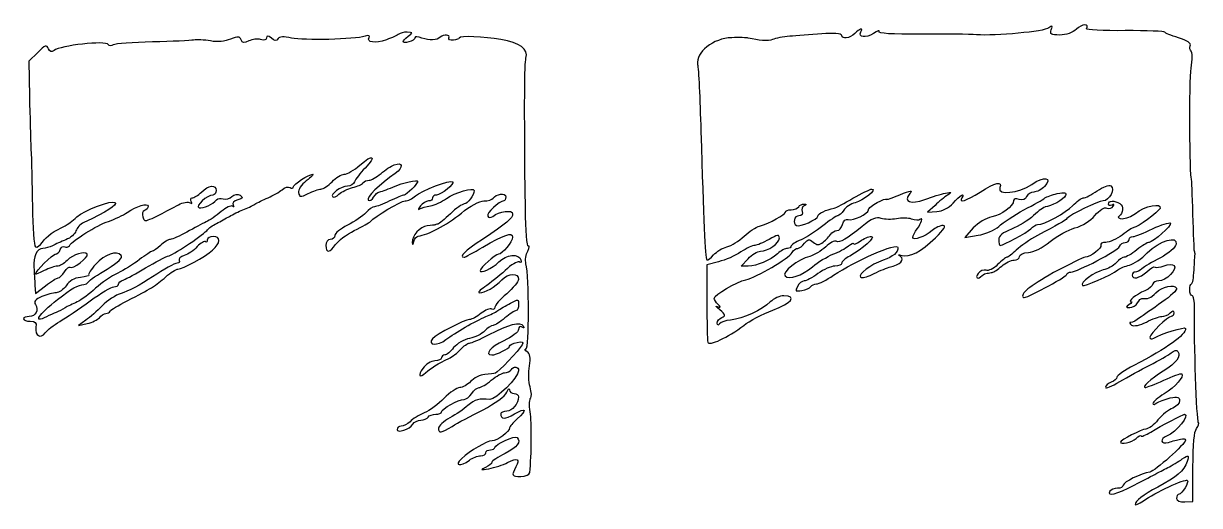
# Model space of a CAD drawing. Extents: x 0 to 69.4, y 0 to 30.3.
# Drawn here: x 48.3 to 55.19, y 25.3 to 28.12 of the extents above; entities that cross this region are included whole.
import ezdxf

# ---------------------------------------------------------------- set-up
doc = ezdxf.new("R2010")
doc.units = 0
doc.header["$MEASUREMENT"] = 0
doc.layers.get('0').update_dxf_attribs({"linetype": 'CONTINUOUS'})

msp = doc.modelspace()

# ---------------------------------------------------------------- linework, layer by layer
at = {"color": 0, "linetype": 'CONTINUOUS'}
for p, q in [((50.4982, 28.0575), (50.4982, 28.0575)), ((54.4665, 28.0871), (54.4665, 28.0871)), ((48.3839, 27.9499), (48.3318, 27.8996)), ((48.3318, 27.8996), (48.3353, 27.6929)), ((53.6385, 27.0542), (53.5933, 27.0143)), ((53.5933, 27.0143), (53.6489, 27.0178)), ((53.2114, 26.931), (53.2114, 26.931)), ((53.8624, 26.9222), (53.8121, 26.8667)), ((53.8121, 26.8667), (53.8901, 26.8789)), ((49.3768, 26.8511), (49.3768, 26.8511)), ((52.3713, 26.7244), (52.3018, 26.7053)), ((52.5032, 26.6983), (52.5431, 26.7418)), ((52.3018, 26.7053), (52.3018, 26.49)), ((52.5449, 26.6983), (52.5032, 26.6983)), ((48.3665, 26.5872), (48.37, 26.5386)), ((48.37, 26.5386), (48.429, 26.5838)), ((48.665, 26.3824), (48.6217, 26.3511)), ((48.6217, 26.3511), (48.6738, 26.3615)), ((55.1487, 25.3183), (55.1487, 25.5196)), ((55.1018, 25.3165), (55.1487, 25.3183))]:
    msp.add_line(p, q, dxfattribs=at)
for points in [[(54.3189, 28.0836), (54.3276, 28.1079), (54.3258, 28.1096), (54.305, 28.094)], [(54.5256, 28.0888), (54.5446, 28.12), (54.4994, 28.1183), (54.4665, 28.0871)], [(49.5122, 28.0281), (49.481, 28.0142), (49.4358, 28.0107), (49.3958, 28.0176)], [(49.5747, 28.0246), (49.566, 28.0454), (49.5574, 28.0454), (49.5122, 28.0281)], [(49.6893, 28.0263), (49.6719, 28.0315), (49.6407, 28.0281), (49.6199, 28.0176)], [(49.724, 28.0367), (49.724, 28.0228), (49.7101, 28.0193), (49.6893, 28.0263)], [(49.7518, 28.0332), (49.731, 28.0506), (49.724, 28.0506), (49.724, 28.0367)], [(49.7917, 28.0315), (49.7813, 28.0158), (49.7708, 28.0176), (49.7518, 28.0332)], [(49.8699, 28.035), (49.8247, 28.0454), (49.7986, 28.0436), (49.7917, 28.0315)], [(50.3003, 28.0454), (50.2396, 28.0263), (49.941, 28.0193), (49.8699, 28.035)], [(50.3246, 28.0385), (50.3315, 28.0489), (50.3229, 28.0524), (50.3003, 28.0454)], [(50.4253, 28.0246), (50.3593, 28.0019), (50.3072, 28.0089), (50.3246, 28.0385)], [(50.4982, 28.0575), (50.4931, 28.0506), (50.4583, 28.0367), (50.4253, 28.0246)], [(50.5468, 28.0697), (50.5278, 28.0697), (50.5051, 28.0644), (50.4982, 28.0575)], [(50.5572, 28.0124), (50.5139, 28.0019), (50.5121, 28.0142), (50.5538, 28.0454)], [(50.5538, 28.0454), (50.5815, 28.0663), (50.5815, 28.0679), (50.5468, 28.0697)], [(50.5919, 28.0367), (50.5919, 28.0281), (50.5763, 28.0176), (50.5572, 28.0124)], [(50.6336, 28.035), (50.611, 28.0436), (50.5919, 28.0454), (50.5919, 28.0367)], [(50.7413, 28.0401), (50.7221, 28.0211), (50.6769, 28.0193), (50.6336, 28.035)], [(50.7915, 28.0367), (50.8038, 28.054), (50.7603, 28.0593), (50.7413, 28.0401)], [(50.8176, 28.0228), (50.7985, 28.0211), (50.7864, 28.0263), (50.7915, 28.0367)], [(50.8524, 28.035), (50.8524, 28.0297), (50.8367, 28.0246), (50.8176, 28.0228)], [(51.0953, 28.0263), (50.9999, 28.0436), (50.8524, 28.0489), (50.8524, 28.035)], [(52.4476, 28.0367), (52.3418, 28.035), (52.2342, 27.9499), (52.2481, 27.8804)], [(52.5449, 28.035), (52.5361, 28.0367), (52.491, 28.0385), (52.4476, 28.0367)], [(52.6872, 28.0263), (52.6611, 28.0158), (52.6039, 28.0193), (52.5449, 28.035)], [(52.7879, 28.0454), (52.7497, 28.0419), (52.7046, 28.0332), (52.6872, 28.0263)], [(52.9753, 28.0593), (52.9093, 28.054), (52.8261, 28.0471), (52.7879, 28.0454)], [(53.0917, 28.0506), (53.0917, 28.061), (53.0412, 28.0644), (52.9753, 28.0593)], [(53.1681, 28.061), (53.1385, 28.0315), (53.0917, 28.0263), (53.0917, 28.0506)], [(53.2044, 28.0714), (53.2201, 28.0957), (53.1958, 28.0906), (53.1681, 28.061)], [(53.2774, 28.061), (53.2322, 28.0332), (53.1854, 28.0385), (53.2044, 28.0714)], [(53.3104, 28.0732), (53.3174, 28.0818), (53.3017, 28.0767), (53.2774, 28.061)], [(53.5551, 28.0575), (53.385, 28.0558), (53.3035, 28.061), (53.3104, 28.0732)], [(53.8814, 28.054), (53.8433, 28.0575), (53.6975, 28.0575), (53.5551, 28.0575)], [(54.305, 28.094), (54.279, 28.0732), (53.9925, 28.0454), (53.8814, 28.054)], [(54.3693, 28.0524), (54.3172, 28.0524), (54.3103, 28.0575), (54.3189, 28.0836)], [(54.4665, 28.0871), (54.4439, 28.0663), (54.4057, 28.0524), (54.3693, 28.0524)], [(54.7513, 28.0783), (54.6228, 28.0767), (54.5203, 28.0818), (54.5256, 28.0888)], [(54.9838, 28.0697), (54.9838, 28.0749), (54.8796, 28.0783), (54.7513, 28.0783)], [(55.0636, 28.0367), (55.0203, 28.0489), (54.9838, 28.0644), (54.9838, 28.0697)], [(55.1331, 27.9899), (55.1383, 28.0054), (55.1157, 28.0211), (55.0636, 28.0367)], [(48.4464, 27.9725), (48.4376, 27.9968), (48.4272, 27.9933), (48.3839, 27.9499)], [(48.4793, 27.9621), (48.4637, 27.9499), (48.4533, 27.9533), (48.4464, 27.9725)], [(48.7969, 27.9968), (48.7831, 28.0211), (48.5158, 27.9915), (48.4793, 27.9621)], [(48.8265, 27.995), (48.8161, 27.9881), (48.8022, 27.9881), (48.7969, 27.9968)], [(49.0557, 28.0124), (48.9411, 28.0089), (48.8386, 28.0019), (48.8265, 27.995)], [(49.2969, 28.0228), (49.2796, 28.0193), (49.1701, 28.0142), (49.0557, 28.0124)], [(49.3958, 28.0176), (49.3594, 28.0246), (49.316, 28.0263), (49.2969, 28.0228)], [(49.6199, 28.0176), (49.5921, 28.0038), (49.5817, 28.0038), (49.5747, 28.0246)], [(51.2429, 27.9169), (51.2568, 27.9707), (51.2064, 28.0072), (51.0953, 28.0263)], [(55.1383, 27.9586), (55.1314, 27.9621), (55.1279, 27.9776), (55.1331, 27.9899)], [(55.1383, 27.8579), (55.1453, 27.9082), (55.1453, 27.9533), (55.1383, 27.9586)], [(51.2394, 27.0333), (51.2325, 27.6826), (51.2342, 27.8788), (51.2429, 27.9169)], [(52.2481, 27.8804), (52.2532, 27.8561), (52.2619, 27.6792), (52.2671, 27.4882)], [(55.14, 27.2104), (55.1296, 27.2104), (55.1261, 27.7867), (55.1383, 27.8579)], [(48.3353, 27.6929), (48.3387, 27.5801), (48.3422, 27.4413), (48.3439, 27.384)], [(52.2671, 27.4882), (52.2828, 26.9674), (52.2932, 26.7453), (52.3018, 26.7349)], [(48.3439, 27.384), (48.3474, 27.3267), (48.3508, 27.1757), (48.3526, 27.049)], [(50.2708, 27.2903), (50.3472, 27.3579), (50.3715, 27.344), (50.3003, 27.2729)], [(50.1788, 27.2364), (50.1961, 27.2364), (50.2361, 27.2607), (50.2708, 27.2903)], [(50.3003, 27.2729), (50.2725, 27.2433), (50.2447, 27.2088), (50.2396, 27.1931)], [(50.394, 27.2417), (50.4183, 27.2625), (50.4531, 27.285), (50.4704, 27.2919)], [(50.4704, 27.2919), (50.5225, 27.3111), (50.5278, 27.2764), (50.4774, 27.2417)], [(49.8803, 27.1618), (49.8803, 27.1775), (49.9706, 27.2364), (49.9949, 27.2364)], [(49.9949, 27.2364), (50.0018, 27.2364), (49.9844, 27.219), (49.9567, 27.1983)], [(50.1076, 27.1931), (50.1301, 27.2157), (50.1632, 27.2364), (50.1788, 27.2364)], [(50.2882, 27.1861), (50.2951, 27.1949), (50.3107, 27.2018), (50.3246, 27.2018)], [(50.4774, 27.2417), (50.3854, 27.1775), (50.3056, 27.0993), (50.3194, 27.0854)], [(50.3246, 27.2018), (50.3368, 27.2018), (50.3681, 27.219), (50.394, 27.2417)], [(50.4635, 27.1618), (50.5243, 27.1879), (50.6093, 27.2069), (50.6093, 27.1949)], [(50.5954, 27.1097), (50.6301, 27.141), (50.8019, 27.2069), (50.8142, 27.1931)], [(54.2043, 27.1775), (54.2772, 27.2278), (54.3276, 27.219), (54.279, 27.1653)], [(55.1487, 27.0021), (55.1453, 27.1167), (55.1418, 27.2104), (55.14, 27.2104)], [(49.2882, 27.0976), (49.2986, 27.0976), (49.3229, 27.1132), (49.3421, 27.1324)], [(49.3421, 27.1324), (49.3837, 27.174), (49.4289, 27.1775), (49.4289, 27.141)], [(49.4289, 27.141), (49.4289, 27.1271), (49.4201, 27.115), (49.4097, 27.115)], [(49.7326, 27.0993), (49.7622, 27.1115), (49.7986, 27.1324), (49.8143, 27.1463)], [(49.8143, 27.1463), (49.8299, 27.1601), (49.8525, 27.1653), (49.8611, 27.1583)], [(49.8611, 27.1583), (49.8715, 27.1532), (49.8803, 27.1549), (49.8803, 27.1618)], [(49.9567, 27.1983), (49.9254, 27.174), (49.9081, 27.1463), (49.9115, 27.1289)], [(49.9671, 27.1236), (49.9949, 27.1375), (50.0296, 27.1497), (50.0417, 27.1497)], [(50.0417, 27.1497), (50.0556, 27.1497), (50.085, 27.1688), (50.1076, 27.1931)], [(50.1979, 27.1671), (50.1597, 27.1653), (50.0954, 27.1201), (50.1111, 27.1046)], [(50.1475, 27.1201), (50.1632, 27.134), (50.1979, 27.1514), (50.2274, 27.1583)], [(50.2396, 27.1931), (50.2326, 27.1792), (50.2153, 27.1671), (50.1979, 27.1671)], [(50.2274, 27.1583), (50.2551, 27.1653), (50.2829, 27.1775), (50.2882, 27.1861)], [(50.3507, 27.1028), (50.3611, 27.1185), (50.375, 27.1324), (50.3819, 27.1324)], [(50.3819, 27.1324), (50.3906, 27.1324), (50.4271, 27.1463), (50.4635, 27.1618)], [(50.6093, 27.1949), (50.6093, 27.181), (50.5433, 27.115), (50.5294, 27.115)], [(50.8142, 27.1931), (50.8263, 27.181), (50.7464, 27.115), (50.7186, 27.115)], [(50.7776, 27.0942), (50.8263, 27.1306), (50.9392, 27.1618), (50.9392, 27.141)], [(50.9392, 27.141), (50.9392, 27.115), (50.901, 27.0629), (50.8818, 27.0629)], [(53.1576, 27.0958), (53.2079, 27.1254), (53.2583, 27.1497), (53.2688, 27.1497)], [(53.2688, 27.1497), (53.3035, 27.1497), (53.2183, 27.0819), (53.1697, 27.0699)], [(53.4318, 27.1167), (53.4978, 27.1444), (53.5082, 27.1444), (53.4908, 27.1236)], [(53.6992, 27.1254), (53.7374, 27.134), (53.7392, 27.1324), (53.7114, 27.115)], [(53.7443, 27.0681), (53.7825, 27.1132), (53.8172, 27.1324), (53.7947, 27.0976)], [(53.7947, 27.0976), (53.7756, 27.0664), (53.819, 27.0803), (53.9022, 27.1324)], [(53.9022, 27.1324), (53.9925, 27.1896), (54.0342, 27.1983), (54.0186, 27.1583)], [(54.0186, 27.1583), (53.9994, 27.1115), (54.1297, 27.1254), (54.2043, 27.1775)], [(54.2165, 27.1324), (54.1992, 27.1324), (54.18, 27.1201), (54.1749, 27.1063)], [(54.279, 27.1653), (54.2633, 27.1479), (54.2339, 27.1324), (54.2165, 27.1324)], [(54.3536, 27.1236), (54.3971, 27.1324), (54.4092, 27.1289), (54.4022, 27.1115)], [(54.5064, 27.0976), (54.5186, 27.0976), (54.555, 27.1167), (54.5881, 27.1393)], [(54.5881, 27.1393), (54.6228, 27.1618), (54.6575, 27.1757), (54.6679, 27.1688)], [(54.6679, 27.1688), (54.6957, 27.1514), (54.6592, 27.0803), (54.6228, 27.0803)], [(48.6131, 26.9865), (48.6564, 27.0264), (48.8196, 27.0872), (48.8369, 27.0715)], [(48.8369, 27.0715), (48.8508, 27.056), (48.7883, 27.016), (48.6529, 26.9535)], [(48.9081, 27.0125), (48.9636, 27.0507), (49.0296, 27.0699), (49.0296, 27.049)], [(49.2083, 27.0576), (49.2344, 27.0715), (49.2639, 27.0768), (49.2761, 27.0699)], [(49.2831, 27.0768), (49.2761, 27.0889), (49.2796, 27.0976), (49.2882, 27.0976)], [(49.2761, 27.0699), (49.2882, 27.0629), (49.29, 27.0646), (49.2831, 27.0768)], [(49.4097, 27.115), (49.3768, 27.115), (49.3039, 27.049), (49.3282, 27.0403)], [(49.3282, 27.0403), (49.3525, 27.0333), (49.4115, 27.0611), (49.4306, 27.0872)], [(49.4306, 27.0872), (49.4375, 27.0958), (49.4549, 27.0976), (49.4706, 27.0924)], [(49.4706, 27.0924), (49.4844, 27.0872), (49.5087, 27.0924), (49.5208, 27.1063)], [(49.5208, 27.1063), (49.5365, 27.1201), (49.5539, 27.1236), (49.5694, 27.1132)], [(49.5556, 27.0872), (49.5331, 27.0803), (49.5208, 27.0681), (49.5278, 27.056)], [(49.5694, 27.1132), (49.5886, 27.1011), (49.5851, 27.0958), (49.5556, 27.0872)], [(49.6546, 27.0611), (49.6685, 27.0699), (49.7049, 27.0872), (49.7326, 27.0993)], [(49.9115, 27.1289), (49.9167, 27.1011), (49.9219, 27.1011), (49.9671, 27.1236)], [(50.1111, 27.1046), (50.1163, 27.0976), (50.1336, 27.1063), (50.1475, 27.1201)], [(50.3194, 27.0854), (50.3281, 27.0785), (50.3419, 27.0854), (50.3507, 27.1028)], [(50.3315, 26.9588), (50.3576, 26.99), (50.5104, 27.0803), (50.5347, 27.0803)], [(50.4444, 27.0803), (50.4063, 27.0611), (50.3663, 27.0472), (50.3558, 27.0456)], [(50.5294, 27.115), (50.5208, 27.1132), (50.4826, 27.0993), (50.4444, 27.0803)], [(50.5347, 27.0803), (50.5503, 27.0803), (50.5781, 27.0942), (50.5954, 27.1097)], [(50.6718, 27.0803), (50.6596, 27.0803), (50.6371, 27.0664), (50.6249, 27.0507)], [(50.6961, 27.0976), (50.6961, 27.0889), (50.6857, 27.0803), (50.6718, 27.0803)], [(50.6839, 27.0525), (50.7082, 27.056), (50.7499, 27.075), (50.7776, 27.0942)], [(50.7186, 27.115), (50.7065, 27.115), (50.6961, 27.1081), (50.6961, 27.0976)], [(50.8644, 27.009), (50.9149, 27.0507), (50.9721, 27.0803), (50.9964, 27.0803)], [(50.9964, 27.0803), (51.0207, 27.0803), (51.045, 27.0872), (51.0501, 27.0958)], [(51.1126, 27.0803), (51.0867, 27.0803), (51.0086, 27.0074), (51.0189, 26.9917)], [(51.0501, 27.0958), (51.0675, 27.1219), (51.1249, 27.1289), (51.1249, 27.1046)], [(51.1249, 27.1046), (51.1249, 27.0907), (51.1196, 27.0803), (51.1126, 27.0803)], [(53.0482, 27.0386), (53.0586, 27.0403), (53.1072, 27.0664), (53.1576, 27.0958)], [(53.1697, 27.0699), (53.1454, 27.0629), (53.1142, 27.0438), (53.1037, 27.0264)], [(53.2479, 27.0282), (53.2479, 27.0368), (53.2722, 27.056), (53.3, 27.0715)], [(53.3, 27.0715), (53.3294, 27.0872), (53.3521, 27.0942), (53.3521, 27.0907)], [(53.3521, 27.0907), (53.3521, 27.0854), (53.3885, 27.0976), (53.4318, 27.1167)], [(53.4908, 27.1236), (53.451, 27.075), (53.4943, 27.0576), (53.5794, 27.0889)], [(53.5794, 27.0889), (53.6211, 27.1046), (53.6749, 27.1219), (53.6992, 27.1254)], [(53.7114, 27.115), (53.6957, 27.1046), (53.661, 27.0768), (53.6385, 27.0542)], [(53.6489, 27.0178), (53.6836, 27.0213), (53.7183, 27.0386), (53.7443, 27.0681)], [(54.0985, 27.0819), (54.0985, 27.0507), (54.0272, 26.9969), (53.97, 26.9865)], [(54.1314, 27.0889), (54.1124, 27.0958), (54.0985, 27.0924), (54.0985, 27.0819)], [(54.1749, 27.1063), (54.1679, 27.0889), (54.1522, 27.0838), (54.1314, 27.0889)], [(54.1592, 27.0282), (54.2165, 27.0576), (54.2721, 27.0889), (54.2807, 27.0976)], [(54.2807, 27.0976), (54.2911, 27.1046), (54.3242, 27.1167), (54.3536, 27.1236)], [(54.4022, 27.1115), (54.3936, 27.0889), (54.3154, 27.0456), (54.2842, 27.0456)], [(54.6228, 27.0803), (54.5932, 27.0803), (54.4335, 27.0021), (54.411, 26.9778)], [(54.4439, 27.0525), (54.4682, 27.0768), (54.496, 27.0976), (54.5064, 27.0976)], [(54.654, 27.0611), (54.654, 27.0838), (54.6888, 27.0854), (54.72, 27.0646)], [(54.72, 27.0646), (54.7443, 27.049), (54.7425, 27.009), (54.7147, 26.99)], [(54.8119, 27.0074), (54.8675, 27.0507), (54.9682, 27.0715), (54.956, 27.0368)], [(48.3526, 27.049), (48.3543, 26.924), (48.3631, 26.8164), (48.37, 26.8111)], [(48.7988, 26.9604), (48.8351, 26.9743), (48.8837, 26.9969), (48.9081, 27.0125)], [(49.0087, 27.0247), (48.9967, 27.0194), (48.9932, 27.0039), (49.0001, 26.9865)], [(49.0001, 26.9865), (49.0122, 26.9535), (48.9983, 26.9483), (49.2083, 27.0576)], [(49.0296, 27.049), (49.0296, 27.0386), (49.021, 27.0282), (49.0087, 27.0247)], [(49.4583, 27.0178), (49.4289, 26.9935), (49.3889, 26.9657), (49.3699, 26.9569)], [(49.5243, 27.049), (49.5174, 27.056), (49.4861, 27.0421), (49.4583, 27.0178)], [(49.5069, 26.99), (49.5261, 27.0021), (49.5608, 27.0178), (49.5851, 27.0282)], [(49.5278, 27.056), (49.5331, 27.0456), (49.5331, 27.0421), (49.5243, 27.049)], [(49.5851, 27.0282), (49.6094, 27.0368), (49.6407, 27.0525), (49.6546, 27.0611)], [(50.3056, 27.0108), (50.2882, 26.9917), (50.2396, 26.9588), (50.1979, 26.9379)], [(50.3558, 27.0456), (50.3454, 27.0456), (50.3229, 27.0299), (50.3056, 27.0108)], [(50.6249, 27.0507), (50.611, 27.0351), (50.6093, 27.0264), (50.6197, 27.0333)], [(50.611, 26.8736), (50.67, 26.8824), (50.7725, 26.9361), (50.8644, 27.009)], [(50.6197, 27.0333), (50.6301, 27.0386), (50.6579, 27.0472), (50.6839, 27.0525)], [(50.8003, 27.0056), (50.7672, 26.9726), (50.7343, 26.9465), (50.7274, 26.9449)], [(50.8818, 27.0629), (50.8697, 27.0629), (50.8332, 27.0368), (50.8003, 27.0056)], [(51.1647, 27.0056), (51.1647, 26.9778), (51.1335, 26.9518), (50.9878, 26.8546)], [(51.0485, 26.99), (51.0867, 27.0194), (51.1647, 27.0299), (51.1647, 27.0056)], [(51.2568, 26.8146), (51.2499, 26.8094), (51.2411, 26.9083), (51.2394, 27.0333)], [(52.6108, 26.9326), (52.6699, 26.95), (52.7618, 27.0004), (52.7618, 27.0143)], [(52.7618, 27.0143), (52.7618, 27.0229), (52.7775, 27.0282), (52.7949, 27.0282)], [(52.7949, 27.0282), (52.8139, 27.0282), (52.8347, 27.0368), (52.84, 27.0456)], [(52.84, 27.0456), (52.8451, 27.056), (52.8608, 27.0629), (52.8713, 27.0611)], [(52.8608, 27.0178), (52.866, 27.0039), (52.859, 26.9935), (52.8417, 26.9935)], [(52.8713, 27.0525), (52.859, 27.0472), (52.8556, 27.0317), (52.8608, 27.0178)], [(52.8713, 27.0611), (52.8868, 27.0611), (52.8868, 27.0576), (52.8713, 27.0525)], [(52.9528, 26.9917), (52.9528, 27.0074), (52.9996, 27.0282), (53.0482, 27.0386)], [(53.1037, 27.0264), (53.0917, 27.0074), (53.076, 26.9935), (53.069, 26.9935)], [(53.1299, 26.9708), (53.1576, 26.9622), (53.2479, 27.0056), (53.2479, 27.0282)], [(54.0117, 26.931), (54.036, 26.9535), (54.1019, 26.9969), (54.1592, 27.0282)], [(54.2147, 26.9951), (54.1853, 26.9657), (54.1279, 26.931), (54.0862, 26.9153)], [(54.2842, 27.0456), (54.2772, 27.0456), (54.246, 27.0229), (54.2147, 26.9951)], [(54.239, 26.9414), (54.2772, 26.9414), (54.4057, 27.0108), (54.4439, 27.0525)], [(54.4578, 26.9222), (54.5013, 26.9344), (54.5481, 26.9639), (54.5742, 26.9951)], [(54.5742, 26.9951), (54.6019, 27.0264), (54.6297, 27.0456), (54.6453, 27.0386)], [(54.6453, 27.0386), (54.6592, 27.0333), (54.6749, 27.0386), (54.6818, 27.049)], [(54.6749, 27.056), (54.6626, 27.049), (54.654, 27.0525), (54.654, 27.0611)], [(54.6818, 27.049), (54.6888, 27.0611), (54.6869, 27.0629), (54.6749, 27.056)], [(54.7339, 26.9761), (54.7547, 26.9761), (54.7894, 26.99), (54.8119, 27.0074)], [(54.956, 27.0368), (54.9474, 27.0143), (54.8224, 26.924), (54.8015, 26.924)], [(55.1574, 26.7851), (55.1557, 26.7903), (55.1522, 26.8875), (55.1487, 27.0021)], [(48.4117, 26.8389), (48.4342, 26.8736), (48.4793, 26.9049), (48.5436, 26.9344)], [(48.5436, 26.9344), (48.5575, 26.9414), (48.5887, 26.9639), (48.6131, 26.9865)], [(48.5696, 26.8181), (48.5869, 26.8493), (48.7293, 26.9379), (48.7988, 26.9604)], [(48.6529, 26.9535), (48.6321, 26.9449), (48.6131, 26.9222), (48.6078, 26.9049)], [(49.3699, 26.9569), (49.349, 26.9483), (49.2986, 26.9206), (49.2569, 26.8979)], [(49.3785, 26.9118), (49.3837, 26.9206), (49.4081, 26.9361), (49.4306, 26.9483)], [(49.4306, 26.9483), (49.4532, 26.9604), (49.4879, 26.9796), (49.5069, 26.99)], [(50.1979, 26.9379), (50.1563, 26.9171), (50.1232, 26.891), (50.1232, 26.8771)], [(50.2378, 26.9067), (50.2847, 26.931), (50.3264, 26.9535), (50.3315, 26.9588)], [(50.6649, 26.9344), (50.6214, 26.9292), (50.5746, 26.8771), (50.5763, 26.8372)], [(50.71, 26.9396), (50.7065, 26.9396), (50.6874, 26.9361), (50.6649, 26.9344)], [(50.7274, 26.9449), (50.7186, 26.9431), (50.7117, 26.9414), (50.71, 26.9396)], [(51.0189, 26.9917), (51.0242, 26.9813), (51.0363, 26.9813), (51.0485, 26.99)], [(52.5206, 26.8736), (52.5483, 26.8997), (52.59, 26.9275), (52.6108, 26.9326)], [(52.8417, 26.9935), (52.8139, 26.9935), (52.8018, 26.95), (52.8278, 26.9361)], [(52.8278, 26.9361), (52.8451, 26.9257), (52.9528, 26.9726), (52.9528, 26.9917)], [(52.9822, 26.9344), (52.9424, 26.9032), (52.8833, 26.8667), (52.8539, 26.8528)], [(53.069, 26.9935), (53.0604, 26.9935), (53.0222, 26.9674), (52.9822, 26.9344)], [(53.2114, 26.931), (53.1246, 26.8581), (53.0794, 26.8319), (53.0586, 26.8442)], [(53.0639, 26.9067), (53.0778, 26.9067), (53.0917, 26.9222), (53.0968, 26.9431)], [(53.0968, 26.9431), (53.1021, 26.9639), (53.116, 26.9761), (53.1299, 26.9708)], [(53.3225, 26.9778), (53.2931, 26.9882), (53.2688, 26.9778), (53.2114, 26.931)], [(53.4128, 26.9761), (53.385, 26.9708), (53.3433, 26.9708), (53.3225, 26.9778)], [(53.5013, 26.9743), (53.4822, 26.9813), (53.4422, 26.9813), (53.4128, 26.9761)], [(53.5499, 26.9708), (53.5447, 26.9657), (53.5221, 26.9674), (53.5013, 26.9743)], [(53.5343, 26.9171), (53.5586, 26.9483), (53.5707, 26.9935), (53.5499, 26.9708)], [(53.6853, 26.9361), (53.6697, 26.9361), (53.6401, 26.924), (53.6211, 26.9067)], [(53.6401, 26.865), (53.6922, 26.9136), (53.7044, 26.9361), (53.6853, 26.9361)], [(53.97, 26.9865), (53.9388, 26.9796), (53.8901, 26.9518), (53.8624, 26.9222)], [(53.8901, 26.8789), (53.9335, 26.8858), (53.9874, 26.9083), (54.0117, 26.931)], [(54.1992, 26.9171), (54.2112, 26.931), (54.2304, 26.9414), (54.239, 26.9414)], [(54.411, 26.9778), (54.4006, 26.9657), (54.3536, 26.9379), (54.2374, 26.8771)], [(54.7147, 26.99), (54.7061, 26.9831), (54.7147, 26.9761), (54.7339, 26.9761)], [(55.0168, 26.95), (55.0272, 26.9379), (54.9161, 26.8389), (54.8918, 26.8372)], [(54.9126, 26.9171), (54.9629, 26.9414), (55.0099, 26.9553), (55.0168, 26.95)], [(48.6078, 26.9049), (48.6026, 26.8875), (48.5765, 26.8632), (48.5488, 26.8528)], [(49.1528, 26.759), (49.1928, 26.7729), (49.3594, 26.8858), (49.3785, 26.9118)], [(49.2569, 26.8979), (49.2153, 26.8736), (49.1719, 26.8546), (49.1597, 26.8546)], [(49.4115, 26.8719), (49.3924, 26.8719), (49.3768, 26.8632), (49.3768, 26.8511)], [(49.4081, 26.7921), (49.4549, 26.8338), (49.4583, 26.8719), (49.4115, 26.8719)], [(50.1232, 26.8771), (50.1232, 26.865), (50.1111, 26.8546), (50.0972, 26.8546)], [(50.1285, 26.825), (50.1424, 26.8458), (50.1926, 26.884), (50.2378, 26.9067)], [(50.5867, 26.8424), (50.5901, 26.8581), (50.6024, 26.8736), (50.611, 26.8736)], [(50.9894, 26.8094), (51.1161, 26.8824), (51.1647, 26.8997), (51.1647, 26.8685)], [(51.1647, 26.8685), (51.1631, 26.8407), (51.104, 26.7678), (51.0814, 26.7678)], [(52.4199, 26.8111), (52.4458, 26.8181), (52.491, 26.8458), (52.5206, 26.8736)], [(52.616, 26.7851), (52.6611, 26.7851), (52.7271, 26.8319), (52.7271, 26.8632)], [(52.7271, 26.8632), (52.7271, 26.884), (52.715, 26.8824), (52.6664, 26.8546)], [(52.8747, 26.8319), (52.8938, 26.8581), (52.9007, 26.8581), (52.925, 26.8389)], [(52.984, 26.8389), (52.9996, 26.8528), (53.0204, 26.8736), (53.0274, 26.8858)], [(53.0274, 26.8858), (53.0343, 26.8963), (53.0517, 26.9067), (53.0639, 26.9067)], [(53.2653, 26.8719), (53.2965, 26.8719), (53.2114, 26.7956), (53.1403, 26.7574)], [(53.1993, 26.8442), (53.2201, 26.8597), (53.2496, 26.8719), (53.2653, 26.8719)], [(53.444, 26.7608), (53.4874, 26.7469), (53.5568, 26.7833), (53.6401, 26.865)], [(53.5082, 26.8667), (53.5082, 26.8754), (53.5204, 26.8979), (53.5343, 26.9171)], [(53.6211, 26.9067), (53.5794, 26.8701), (53.5082, 26.8458), (53.5082, 26.8667)], [(54.0862, 26.9153), (54.0342, 26.8944), (54.0117, 26.8771), (54.0117, 26.8528)], [(54.0203, 26.8199), (54.0394, 26.8199), (54.1749, 26.8944), (54.1992, 26.9171)], [(54.2374, 26.8771), (54.1939, 26.8546), (54.1401, 26.8164), (54.114, 26.7921)], [(54.3119, 26.8424), (54.3536, 26.8754), (54.4196, 26.9118), (54.4578, 26.9222)], [(54.7339, 26.8806), (54.7026, 26.8563), (54.6592, 26.8372), (54.6383, 26.8372)], [(54.8015, 26.924), (54.7946, 26.924), (54.7651, 26.9049), (54.7339, 26.8806)], [(54.7756, 26.8546), (54.7756, 26.865), (54.786, 26.8719), (54.7981, 26.8719)], [(54.7981, 26.8719), (54.8101, 26.8719), (54.8622, 26.8928), (54.9126, 26.9171)], [(54.8814, 26.7764), (54.9543, 26.8476), (55.0601, 26.8806), (55.0497, 26.8268)], [(48.4133, 26.8025), (48.3804, 26.8025), (48.3578, 26.7539), (48.3613, 26.6897)], [(48.37, 26.8111), (48.3786, 26.806), (48.396, 26.8181), (48.4117, 26.8389)], [(48.4707, 26.8181), (48.4533, 26.8094), (48.429, 26.8025), (48.4133, 26.8025)], [(48.5488, 26.8528), (48.5228, 26.8424), (48.4863, 26.8268), (48.4707, 26.8181)], [(48.4863, 26.7678), (48.4967, 26.7678), (48.5106, 26.7799), (48.5158, 26.7956)], [(48.5158, 26.7956), (48.521, 26.8094), (48.5332, 26.8181), (48.5418, 26.8111)], [(48.5418, 26.8111), (48.5506, 26.806), (48.5626, 26.8094), (48.5696, 26.8181)], [(48.6738, 26.7678), (48.6599, 26.7886), (48.5922, 26.7678), (48.5557, 26.7314)], [(48.8717, 26.7608), (48.8456, 26.7921), (48.7761, 26.7678), (48.7224, 26.7088)], [(49.1025, 26.8199), (49.0817, 26.8007), (49.0608, 26.7851), (49.0539, 26.7851)], [(49.1597, 26.8546), (49.1493, 26.8546), (49.1233, 26.8389), (49.1025, 26.8199)], [(49.2049, 26.681), (49.2326, 26.681), (49.3611, 26.7504), (49.4081, 26.7921)], [(49.3178, 26.8129), (49.2986, 26.7903), (49.2639, 26.7678), (49.2414, 26.7608)], [(49.3664, 26.8424), (49.3611, 26.8476), (49.3386, 26.8338), (49.3178, 26.8129)], [(49.3768, 26.8511), (49.3768, 26.8407), (49.3715, 26.8354), (49.3664, 26.8424)], [(50.0972, 26.8546), (50.0833, 26.8546), (50.0711, 26.8389), (50.0711, 26.8199)], [(50.0711, 26.8199), (50.0711, 26.7729), (50.0954, 26.7764), (50.1285, 26.825)], [(50.5763, 26.8372), (50.5781, 26.8181), (50.5815, 26.8199), (50.5867, 26.8424)], [(50.9878, 26.8546), (50.8836, 26.7868), (50.8471, 26.7504), (50.8801, 26.7504)], [(50.8801, 26.7504), (50.8853, 26.7504), (50.9357, 26.7764), (50.9894, 26.8094)], [(51.2533, 26.7868), (51.2638, 26.8076), (51.2654, 26.8199), (51.2568, 26.8146)], [(52.3418, 26.7643), (52.3592, 26.7833), (52.3939, 26.806), (52.4199, 26.8111)], [(52.5831, 26.8199), (52.5708, 26.8199), (52.5344, 26.8025), (52.5014, 26.7817)], [(52.6664, 26.8546), (52.6317, 26.8354), (52.5951, 26.8199), (52.5831, 26.8199)], [(52.774, 26.8025), (52.7618, 26.8025), (52.7358, 26.7886), (52.7167, 26.7713)], [(52.7965, 26.8164), (52.7965, 26.8076), (52.7861, 26.8025), (52.774, 26.8025)], [(52.8539, 26.8528), (52.8226, 26.8389), (52.7965, 26.8233), (52.7965, 26.8164)], [(52.8018, 26.7782), (52.8088, 26.7921), (52.8243, 26.8025), (52.8347, 26.8025)], [(52.8347, 26.8025), (52.8451, 26.8025), (52.8625, 26.8164), (52.8747, 26.8319)], [(52.9979, 26.8111), (52.9718, 26.7868), (52.9301, 26.7625), (52.9042, 26.7556)], [(52.925, 26.8389), (52.9475, 26.8199), (52.9579, 26.8199), (52.984, 26.8389)], [(53.0586, 26.8442), (53.05, 26.8493), (53.0239, 26.8338), (52.9979, 26.8111)], [(53.0396, 26.7678), (53.0725, 26.7799), (53.1142, 26.8025), (53.1315, 26.8164)], [(53.0447, 26.6446), (53.1681, 26.7296), (53.4214, 26.8389), (53.4214, 26.8076)], [(53.1315, 26.8164), (53.1472, 26.8303), (53.1611, 26.8372), (53.1611, 26.8303)], [(53.1611, 26.8303), (53.1611, 26.8233), (53.1785, 26.8303), (53.1993, 26.8442)], [(53.4214, 26.8076), (53.4214, 26.7782), (53.3936, 26.7539), (53.3347, 26.7331)], [(54.0117, 26.8528), (54.0117, 26.8354), (54.0151, 26.8199), (54.0203, 26.8199)], [(54.114, 26.7921), (54.0897, 26.7694), (54.0654, 26.7504), (54.0585, 26.7504)], [(54.1853, 26.7782), (54.2165, 26.7799), (54.2651, 26.8042), (54.3119, 26.8424)], [(54.4335, 26.6636), (54.47, 26.6636), (54.7096, 26.7886), (54.7182, 26.8129)], [(54.6089, 26.8215), (54.6193, 26.806), (54.5464, 26.7504), (54.5168, 26.7504)], [(54.6383, 26.8372), (54.6175, 26.8372), (54.6036, 26.8303), (54.6089, 26.8215)], [(54.7182, 26.8129), (54.7235, 26.8268), (54.7374, 26.8372), (54.7513, 26.8372)], [(54.8206, 26.7938), (54.7894, 26.7694), (54.7564, 26.7504), (54.746, 26.7504)], [(54.7513, 26.8372), (54.7651, 26.8372), (54.7756, 26.8458), (54.7756, 26.8546)], [(54.8918, 26.8372), (54.8831, 26.8372), (54.8518, 26.8181), (54.8206, 26.7938)], [(55.0497, 26.8268), (55.0463, 26.8076), (55.0064, 26.7729), (54.9578, 26.7469)], [(48.37, 26.6515), (48.37, 26.6671), (48.4707, 26.7678), (48.4863, 26.7678)], [(48.5557, 26.7314), (48.5383, 26.7122), (48.5124, 26.6983), (48.4985, 26.6983)], [(48.5731, 26.6914), (48.5869, 26.6775), (48.6842, 26.7504), (48.6738, 26.7678)], [(48.79, 26.681), (48.8594, 26.7226), (48.8837, 26.7469), (48.8717, 26.7608)], [(48.9793, 26.7365), (48.9446, 26.7088), (48.8872, 26.674), (48.8525, 26.6567)], [(49.0539, 26.7851), (49.0488, 26.7851), (49.014, 26.7625), (48.9793, 26.7365)], [(49.0157, 26.6879), (49.0712, 26.721), (49.1319, 26.7539), (49.1528, 26.759)], [(49.2118, 26.7314), (49.2188, 26.7226), (49.2118, 26.7157), (49.1997, 26.7157)], [(49.2414, 26.7608), (49.2206, 26.7539), (49.2067, 26.74), (49.2118, 26.7314)], [(51.0814, 26.7678), (51.064, 26.7678), (50.9739, 26.6879), (50.9739, 26.6724)], [(50.9739, 26.6724), (50.9739, 26.6515), (51.045, 26.6844), (51.0849, 26.7226)], [(51.0849, 26.7226), (51.1283, 26.7678), (51.2013, 26.7729), (51.2133, 26.7349)], [(51.2029, 26.7226), (51.1925, 26.7279), (51.1561, 26.7071), (51.1214, 26.6724)], [(51.2133, 26.7349), (51.2186, 26.721), (51.2133, 26.7157), (51.2029, 26.7226)], [(51.2429, 26.7122), (51.2376, 26.7331), (51.2429, 26.7678), (51.2533, 26.7868)], [(52.3018, 26.7349), (52.3071, 26.7314), (52.3244, 26.7435), (52.3418, 26.7643)], [(52.5014, 26.7817), (52.4685, 26.759), (52.4094, 26.7331), (52.3713, 26.7244)], [(52.531, 26.6185), (52.5951, 26.6324), (52.7826, 26.7435), (52.8018, 26.7782)], [(52.5431, 26.7418), (52.5657, 26.766), (52.5986, 26.7851), (52.616, 26.7851)], [(52.7167, 26.7713), (52.6715, 26.7314), (52.5951, 26.6983), (52.5449, 26.6983)], [(52.9042, 26.7556), (52.8365, 26.74), (52.7393, 26.6619), (52.7601, 26.6411)], [(52.9215, 26.6949), (52.9528, 26.7226), (53.0065, 26.7539), (53.0396, 26.7678)], [(53.1403, 26.7574), (53.1125, 26.7435), (53.0917, 26.7244), (53.0917, 26.7157)], [(53.3347, 26.7331), (53.26, 26.7071), (53.1854, 26.6497), (53.2028, 26.6342)], [(53.3694, 26.6914), (53.4371, 26.7088), (53.4631, 26.7349), (53.4353, 26.7556)], [(53.4353, 26.7556), (53.4197, 26.766), (53.4214, 26.7678), (53.444, 26.7608)], [(54.0585, 26.7504), (54.0533, 26.7504), (54.029, 26.7314), (54.0047, 26.7071)], [(54.029, 26.6983), (54.0515, 26.7175), (54.0828, 26.7331), (54.1019, 26.7331)], [(54.1019, 26.7331), (54.1193, 26.7331), (54.1332, 26.7435), (54.1332, 26.7556)], [(54.1332, 26.7556), (54.1332, 26.766), (54.1557, 26.7764), (54.1853, 26.7782)], [(54.5168, 26.7504), (54.5064, 26.7504), (54.4249, 26.7088), (54.3328, 26.6601)], [(54.746, 26.7504), (54.7374, 26.7504), (54.7147, 26.7365), (54.6992, 26.7175)], [(54.7772, 26.7036), (54.8015, 26.7106), (54.8483, 26.7418), (54.8814, 26.7764)], [(54.9578, 26.7469), (54.9092, 26.7226), (54.8622, 26.6932), (54.8501, 26.6828)], [(55.1557, 26.6758), (55.1574, 26.7192), (55.1592, 26.7608), (55.1608, 26.766)], [(55.1608, 26.766), (55.1608, 26.7713), (55.1608, 26.7799), (55.1574, 26.7851)], [(48.3613, 26.6897), (48.3631, 26.6619), (48.3665, 26.615), (48.3665, 26.5872)], [(48.4221, 26.6724), (48.3925, 26.6567), (48.37, 26.6481), (48.37, 26.6515)], [(48.4985, 26.6983), (48.4846, 26.6983), (48.4499, 26.6863), (48.4221, 26.6724)], [(48.5036, 26.6289), (48.5106, 26.6289), (48.5279, 26.6446), (48.5401, 26.6654)], [(48.5401, 26.6654), (48.5522, 26.6863), (48.5679, 26.6967), (48.5731, 26.6914)], [(48.7224, 26.7088), (48.6962, 26.6793), (48.6789, 26.6515), (48.6824, 26.6463)], [(48.6807, 26.6064), (48.6858, 26.615), (48.7363, 26.6497), (48.79, 26.681)], [(48.8525, 26.6567), (48.8161, 26.6411), (48.7587, 26.6011), (48.7224, 26.5682)], [(48.8872, 26.6185), (48.9029, 26.6238), (48.9619, 26.655), (49.0157, 26.6879)], [(49.1997, 26.7157), (49.1875, 26.7157), (49.1233, 26.6793), (49.0557, 26.6358)], [(49.1337, 26.6358), (49.1615, 26.6601), (49.1944, 26.681), (49.2049, 26.681)], [(51.1214, 26.6724), (51.0849, 26.6393), (51.0328, 26.5976), (51.0017, 26.5768)], [(51.1022, 26.6185), (51.1404, 26.6585), (51.1994, 26.6601), (51.1994, 26.6203)], [(51.2429, 26.2124), (51.2619, 26.2124), (51.2619, 26.6358), (51.2429, 26.7122)], [(52.7601, 26.6411), (52.7844, 26.6168), (52.8574, 26.6411), (52.9215, 26.6949)], [(52.9528, 26.655), (52.9197, 26.6307), (52.8833, 26.6115), (52.8713, 26.6115)], [(53.0517, 26.6983), (53.0292, 26.6983), (52.9857, 26.6793), (52.9528, 26.655)], [(53.0917, 26.7157), (53.0917, 26.7053), (53.0743, 26.6983), (53.0517, 26.6983)], [(53.2704, 26.6497), (53.3017, 26.6654), (53.3451, 26.6844), (53.3694, 26.6914)], [(53.8901, 26.655), (53.8693, 26.6289), (53.8901, 26.6168), (53.9144, 26.6428)], [(53.9369, 26.674), (53.9231, 26.6793), (53.9022, 26.6706), (53.8901, 26.655)], [(53.9144, 26.6428), (53.9214, 26.6497), (53.9353, 26.6567), (53.9439, 26.6567)], [(54.0047, 26.7071), (53.9804, 26.6828), (53.9508, 26.6689), (53.9369, 26.674)], [(53.9439, 26.6567), (53.9526, 26.6585), (53.9665, 26.6601), (53.9735, 26.6619)], [(53.9735, 26.6619), (53.9821, 26.6619), (54.0064, 26.6793), (54.029, 26.6983)], [(54.3328, 26.6601), (54.1888, 26.5786), (54.1349, 26.5351), (54.1557, 26.5143)], [(54.4075, 26.6481), (54.411, 26.6567), (54.4231, 26.6636), (54.4335, 26.6636)], [(54.6228, 26.6758), (54.5724, 26.6654), (54.4856, 26.6011), (54.5013, 26.5856)], [(54.5013, 26.5856), (54.5099, 26.5751), (54.6714, 26.6463), (54.7096, 26.6758)], [(54.6992, 26.7175), (54.6835, 26.7001), (54.6487, 26.681), (54.6228, 26.6758)], [(54.7096, 26.6758), (54.7217, 26.6863), (54.7513, 26.6983), (54.7772, 26.7036)], [(54.7929, 26.6463), (54.7929, 26.6168), (54.8362, 26.6272), (54.8779, 26.6654)], [(54.8101, 26.6636), (54.8015, 26.6636), (54.7929, 26.6567), (54.7929, 26.6463)], [(54.8501, 26.6828), (54.8379, 26.6724), (54.8206, 26.6636), (54.8101, 26.6636)], [(54.8779, 26.6654), (54.8987, 26.6863), (54.9213, 26.6983), (54.9265, 26.6932)], [(54.9265, 26.6932), (54.9317, 26.6879), (54.956, 26.6914), (54.9803, 26.7001)], [(55.0393, 26.7018), (55.0601, 26.681), (54.989, 26.6115), (54.949, 26.6115)], [(54.9803, 26.7001), (55.0046, 26.7088), (55.0307, 26.7106), (55.0393, 26.7018)], [(55.14, 26.5942), (55.1469, 26.5942), (55.1522, 26.6307), (55.1557, 26.6758)], [(48.429, 26.5838), (48.4619, 26.6081), (48.495, 26.6289), (48.5036, 26.6289)], [(48.5506, 26.5838), (48.5349, 26.5613), (48.5089, 26.5421), (48.4915, 26.5421)], [(48.5001, 26.5022), (48.5835, 26.5682), (48.62, 26.589), (48.6546, 26.5907)], [(48.6339, 26.6324), (48.5974, 26.6289), (48.5679, 26.6115), (48.5506, 26.5838)], [(48.6824, 26.6463), (48.6876, 26.6411), (48.665, 26.6358), (48.6339, 26.6324)], [(48.6546, 26.5907), (48.6633, 26.5907), (48.6754, 26.5976), (48.6807, 26.6064)], [(48.83, 26.5768), (48.8439, 26.5768), (48.856, 26.5838), (48.856, 26.5925)], [(48.856, 26.5925), (48.856, 26.6011), (48.8699, 26.6115), (48.8872, 26.6185)], [(49.0557, 26.6358), (48.9897, 26.5907), (48.9064, 26.5474), (48.8733, 26.5386)], [(48.9081, 26.4953), (49.0453, 26.5647), (49.0765, 26.5838), (49.1337, 26.6358)], [(50.9704, 26.5421), (51.0033, 26.5421), (51.0606, 26.5751), (51.1022, 26.6185)], [(51.1994, 26.6203), (51.1994, 26.6081), (51.1682, 26.5699), (51.13, 26.5369)], [(52.3453, 26.5092), (52.3453, 26.53), (52.4754, 26.6064), (52.531, 26.6185)], [(52.8713, 26.6115), (52.859, 26.6115), (52.8417, 26.5976), (52.8331, 26.5786)], [(52.9111, 26.5786), (52.9162, 26.5872), (52.9301, 26.5942), (52.944, 26.5942)], [(52.944, 26.5942), (52.9579, 26.5942), (53.0031, 26.6168), (53.0447, 26.6446)], [(53.2028, 26.6342), (53.2097, 26.6272), (53.2392, 26.6342), (53.2704, 26.6497)], [(54.1557, 26.5143), (54.1644, 26.5039), (54.4006, 26.6307), (54.4075, 26.6481)], [(54.9143, 26.5942), (54.9143, 26.5838), (54.8935, 26.5664), (54.8675, 26.5543)], [(54.949, 26.6115), (54.93, 26.6115), (54.9143, 26.6029), (54.9143, 26.5942)], [(54.9317, 26.5421), (54.9682, 26.5786), (55.0393, 26.5942), (55.0532, 26.5682)], [(55.1296, 26.5594), (55.1296, 26.5786), (55.1349, 26.5942), (55.14, 26.5942)], [(48.4082, 26.5196), (48.37, 26.5039), (48.3596, 26.49), (48.37, 26.4744)], [(48.4915, 26.5421), (48.4742, 26.5421), (48.4376, 26.5317), (48.4082, 26.5196)], [(48.7224, 26.5682), (48.6876, 26.5369), (48.639, 26.5004), (48.6147, 26.4883)], [(48.6911, 26.4953), (48.7536, 26.5404), (48.8161, 26.5768), (48.83, 26.5768)], [(48.8733, 26.5386), (48.8404, 26.5282), (48.79, 26.4969), (48.7606, 26.4657)], [(51.0017, 26.5768), (50.9721, 26.5578), (50.9582, 26.5421), (50.9704, 26.5421)], [(51.13, 26.5369), (51.0918, 26.5039), (51.0606, 26.4692), (51.0606, 26.4571)], [(52.7532, 26.5247), (52.7289, 26.5247), (52.6942, 26.5092), (52.6733, 26.4883)], [(52.6889, 26.4397), (52.7983, 26.4814), (52.8313, 26.5247), (52.7532, 26.5247)], [(52.8331, 26.5786), (52.8174, 26.5508), (52.8208, 26.549), (52.859, 26.556)], [(52.859, 26.556), (52.8817, 26.5594), (52.9058, 26.5699), (52.9111, 26.5786)], [(54.8675, 26.5543), (54.8154, 26.5317), (54.7633, 26.49), (54.7876, 26.49)], [(54.8501, 26.5092), (54.8849, 26.5039), (54.9004, 26.5108), (54.9317, 26.5421)], [(55.0532, 26.5682), (55.0585, 26.5594), (55.0185, 26.5231), (54.9664, 26.4865)], [(55.1453, 26.5247), (55.1365, 26.5247), (55.1296, 26.5404), (55.1296, 26.5594)], [(55.1574, 26.4518), (55.1592, 26.4918), (55.1522, 26.5247), (55.1453, 26.5247)], [(48.37, 26.4744), (48.3908, 26.4397), (48.3717, 26.4032), (48.3335, 26.4032)], [(48.436, 26.4015), (48.3508, 26.3581), (48.389, 26.4154), (48.5001, 26.5022)], [(48.5436, 26.4536), (48.5297, 26.4449), (48.5054, 26.4328), (48.4915, 26.4275)], [(48.5124, 26.3738), (48.5471, 26.3946), (48.6286, 26.4483), (48.6911, 26.4953)], [(48.6147, 26.4883), (48.5904, 26.4779), (48.5575, 26.4622), (48.5436, 26.4536)], [(48.7606, 26.4657), (48.7328, 26.4363), (48.6893, 26.3981), (48.665, 26.3824)], [(48.8074, 26.4344), (48.8108, 26.4414), (48.856, 26.4692), (48.9081, 26.4953)], [(51.0432, 26.4467), (51.0328, 26.4518), (51.0051, 26.4414), (50.9808, 26.4224)], [(51.0606, 26.4571), (51.0606, 26.4449), (51.0519, 26.4414), (51.0432, 26.4467)], [(51.0779, 26.4379), (51.0918, 26.4467), (51.1249, 26.4675), (51.1526, 26.4814)], [(51.1526, 26.4814), (51.1978, 26.5074), (51.1994, 26.5057), (51.1994, 26.4726)], [(51.1994, 26.4726), (51.1994, 26.4536), (51.1925, 26.4379), (51.1856, 26.4379)], [(52.3018, 26.49), (52.3018, 26.3703), (52.3053, 26.2644), (52.3071, 26.2522)], [(52.3678, 26.4744), (52.3557, 26.4865), (52.3453, 26.5022), (52.3453, 26.5092)], [(52.3782, 26.4414), (52.3557, 26.4606), (52.3488, 26.4692), (52.3626, 26.4622)], [(52.3626, 26.4622), (52.3835, 26.4518), (52.3851, 26.4553), (52.3678, 26.4744)], [(52.6733, 26.4883), (52.6282, 26.4432), (52.5118, 26.3911), (52.4407, 26.3824)], [(54.7756, 26.4726), (54.7529, 26.4588), (54.7529, 26.4553), (54.779, 26.4553)], [(54.7876, 26.49), (54.7946, 26.49), (54.7894, 26.4814), (54.7756, 26.4726)], [(54.779, 26.4553), (54.7946, 26.4553), (54.8154, 26.4675), (54.824, 26.4831)], [(54.824, 26.4831), (54.8328, 26.4988), (54.8449, 26.5092), (54.8501, 26.5092)], [(54.9664, 26.4865), (54.9143, 26.4501), (54.8553, 26.4085), (54.8362, 26.3946)], [(55.18, 25.7835), (55.1713, 25.7939), (55.1539, 26.2557), (55.1574, 26.4518)], [(48.3335, 26.4032), (48.3161, 26.4032), (48.3006, 26.3963), (48.3006, 26.3893)], [(48.3006, 26.3893), (48.3006, 26.3807), (48.3179, 26.3754), (48.3404, 26.3754)], [(48.3404, 26.3754), (48.37, 26.3772), (48.3769, 26.3685), (48.3735, 26.339)], [(48.4915, 26.4275), (48.4776, 26.4224), (48.4515, 26.4101), (48.436, 26.4015)], [(48.6738, 26.3615), (48.7032, 26.3685), (48.7344, 26.3842), (48.7449, 26.3963)], [(48.7449, 26.3963), (48.7553, 26.4101), (48.7726, 26.4206), (48.7831, 26.4206)], [(48.7831, 26.4206), (48.7935, 26.4206), (48.8039, 26.4275), (48.8074, 26.4344)], [(50.9131, 26.3858), (50.8836, 26.3858), (50.7186, 26.299), (50.6961, 26.2731)], [(50.7742, 26.2679), (50.8263, 26.3078), (50.9461, 26.3772), (51.0086, 26.4032)], [(50.9808, 26.4224), (50.9547, 26.4015), (50.9253, 26.3858), (50.9131, 26.3858)], [(51.0086, 26.4032), (51.0328, 26.4119), (51.064, 26.4275), (51.0779, 26.4379)], [(51.0276, 26.2974), (51.1422, 26.3581), (51.2099, 26.3754), (51.2272, 26.3476)], [(51.1196, 26.3946), (51.0918, 26.3703), (51.0606, 26.3511), (51.0501, 26.3511)], [(51.1856, 26.4379), (51.1769, 26.4379), (51.1474, 26.4189), (51.1196, 26.3946)], [(52.3626, 26.365), (52.3626, 26.3772), (52.3747, 26.3911), (52.3904, 26.3981)], [(52.4407, 26.3824), (52.4129, 26.3789), (52.3835, 26.3703), (52.3765, 26.3599)], [(52.3904, 26.3981), (52.4147, 26.4067), (52.4129, 26.4136), (52.3782, 26.4414)], [(52.5188, 26.3511), (52.5518, 26.3772), (52.6282, 26.4171), (52.6889, 26.4397)], [(54.8362, 26.3946), (54.8189, 26.3807), (54.7946, 26.3685), (54.7842, 26.3685)], [(54.8761, 26.3703), (54.9108, 26.3893), (54.9508, 26.4032), (54.9664, 26.4032)], [(55.0219, 26.4032), (55.0011, 26.4032), (54.8969, 26.3025), (54.8969, 26.2817)], [(54.9664, 26.4032), (54.9821, 26.4032), (55.0029, 26.4119), (55.015, 26.424)], [(55.015, 26.424), (55.0307, 26.4397), (55.0358, 26.4397), (55.0358, 26.424)], [(55.0358, 26.424), (55.0358, 26.4119), (55.0307, 26.4032), (55.0219, 26.4032)], [(48.3735, 26.339), (48.3665, 26.2904), (48.4012, 26.2696), (48.4272, 26.3078)], [(48.4272, 26.3078), (48.4394, 26.3233), (48.4776, 26.3529), (48.5124, 26.3738)], [(51.0017, 26.3182), (50.9843, 26.3008), (50.9443, 26.28), (50.9131, 26.2747)], [(51.0501, 26.3511), (51.0397, 26.3511), (51.0172, 26.3356), (51.0017, 26.3182)], [(51.1994, 26.3268), (51.1994, 26.3129), (51.1613, 26.2835), (51.1126, 26.261)], [(51.2203, 26.3407), (51.2082, 26.3476), (51.1994, 26.3425), (51.1994, 26.3268)], [(51.2272, 26.3476), (51.2342, 26.3356), (51.2325, 26.3338), (51.2203, 26.3407)], [(52.3071, 26.2522), (52.314, 26.2279), (52.4251, 26.28), (52.5188, 26.3511)], [(52.3765, 26.3599), (52.3678, 26.3494), (52.3626, 26.3511), (52.3626, 26.365)], [(54.7842, 26.3685), (54.7756, 26.3685), (54.7772, 26.3615), (54.7894, 26.3529)], [(54.7894, 26.3529), (54.8032, 26.3442), (54.8379, 26.3511), (54.8761, 26.3703)], [(55.1053, 26.3338), (55.1053, 26.2939), (55.0011, 26.2193), (54.8032, 26.1168)], [(54.9196, 26.2765), (54.9578, 26.3008), (55.1053, 26.346), (55.1053, 26.3338)], [(50.6961, 26.2731), (50.6631, 26.2332), (50.7256, 26.2297), (50.7742, 26.2679)], [(50.9131, 26.2747), (50.8801, 26.2679), (50.8385, 26.2436), (50.8193, 26.221)], [(50.8593, 26.2106), (50.8783, 26.2297), (50.901, 26.2471), (50.9131, 26.2471)], [(50.9131, 26.2471), (50.9235, 26.2471), (50.9756, 26.2696), (51.0276, 26.2974)], [(51.1126, 26.261), (51.0363, 26.2263), (50.9964, 26.1776), (51.0432, 26.1776)], [(51.1474, 26.2297), (51.1474, 26.2367), (51.1665, 26.2471), (51.1908, 26.2506)], [(51.1908, 26.2506), (51.2221, 26.2575), (51.229, 26.254), (51.2203, 26.2367)], [(54.8969, 26.2817), (54.8969, 26.2714), (54.9057, 26.2679), (54.9196, 26.2765)], [(50.7672, 26.1776), (50.7568, 26.1776), (50.7482, 26.1707), (50.7482, 26.1603)], [(50.8193, 26.221), (50.8019, 26.1967), (50.7776, 26.1776), (50.7672, 26.1776)], [(50.7915, 26.1568), (50.8107, 26.1672), (50.8419, 26.1897), (50.8593, 26.2106)], [(51.0432, 26.1776), (51.0693, 26.1776), (51.1474, 26.2175), (51.1474, 26.2297)], [(51.2203, 26.2367), (51.2029, 26.2054), (51.0779, 26.0735), (51.064, 26.0717)], [(51.2499, 26.1967), (51.236, 26.2054), (51.2342, 26.2124), (51.2429, 26.2124)], [(51.2638, 26.1133), (51.2707, 26.1619), (51.2672, 26.1863), (51.2499, 26.1967)], [(54.8969, 26.1186), (54.949, 26.1446), (55.0046, 26.1758), (55.0219, 26.1897)], [(55.0601, 26.1985), (55.0793, 26.1672), (55.0532, 26.1325), (54.9751, 26.0821)], [(55.0219, 26.1897), (55.0376, 26.2054), (55.0532, 26.2071), (55.0601, 26.1985)], [(50.6388, 26.0994), (50.6075, 26.0561), (50.6197, 26.0388), (50.6561, 26.0751)], [(50.71, 26.1429), (50.6874, 26.1429), (50.6561, 26.1221), (50.6388, 26.0994)], [(50.6561, 26.0751), (50.6769, 26.096), (50.7343, 26.1307), (50.7915, 26.1568)], [(50.7482, 26.1603), (50.7482, 26.1515), (50.7308, 26.1429), (50.71, 26.1429)], [(51.1561, 26.0908), (51.1717, 26.1151), (51.1994, 26.1117), (51.1994, 26.0856)], [(51.2672, 25.9901), (51.2585, 26.0196), (51.2568, 26.0751), (51.2638, 26.1133)], [(54.8032, 26.1168), (54.7478, 26.089), (54.7026, 26.0561), (54.7026, 26.0474)], [(54.72, 26.0214), (54.7651, 26.0492), (54.8449, 26.0925), (54.8969, 26.1186)], [(51.0017, 26.0631), (50.9739, 26.0613), (50.9374, 26.0422), (50.9183, 26.0214)], [(51.064, 26.0717), (51.0571, 26.07), (51.0293, 26.0665), (51.0017, 26.0631)], [(51.1994, 26.0856), (51.1994, 26.0474), (51.0658, 25.9138), (51.0311, 25.9172)], [(51.0397, 26.03), (51.0693, 26.0543), (51.104, 26.0735), (51.1179, 26.0735)], [(51.1179, 26.0735), (51.1335, 26.0735), (51.1508, 26.0821), (51.1561, 26.0908)], [(54.7026, 26.0474), (54.7043, 26.0369), (54.6888, 26.0249), (54.6696, 26.0179)], [(54.9751, 26.0821), (54.8987, 26.0353), (54.8467, 25.9867), (54.8692, 25.9867)], [(54.9786, 26.03), (55.0307, 26.0543), (55.0775, 26.0717), (55.0828, 26.0665)], [(55.0828, 26.0665), (55.0983, 26.0508), (55.0463, 25.9901), (54.9803, 25.9501)], [(50.8558, 25.9867), (50.8385, 25.9867), (50.7968, 25.9589), (50.7638, 25.9242)], [(50.9183, 26.0214), (50.901, 26.0022), (50.8714, 25.9867), (50.8558, 25.9867)], [(50.9253, 25.9519), (50.9374, 25.971), (50.9565, 25.9867), (50.9686, 25.9867)], [(50.9686, 25.9867), (50.979, 25.9867), (51.0119, 26.0057), (51.0397, 26.03)], [(51.13, 25.9589), (51.1388, 25.9797), (51.1457, 25.9849), (51.1457, 25.9744)], [(51.1457, 25.9744), (51.1474, 25.9624), (51.1596, 25.9519), (51.1735, 25.9519)], [(51.2707, 25.9258), (51.2776, 25.9311), (51.2758, 25.9606), (51.2672, 25.9901)], [(54.6367, 25.9883), (54.6367, 25.9779), (54.6731, 25.9936), (54.72, 26.0214)], [(54.6696, 26.0179), (54.6522, 26.011), (54.6367, 25.9971), (54.6367, 25.9883)], [(54.8692, 25.9867), (54.8761, 25.9867), (54.9247, 26.0057), (54.9786, 26.03)], [(50.7638, 25.9242), (50.7325, 25.8911), (50.6788, 25.8513), (50.6475, 25.839)], [(50.7482, 25.8443), (50.7482, 25.8617), (50.8489, 25.9172), (50.8801, 25.9172)], [(50.8801, 25.9172), (50.8922, 25.9172), (50.9131, 25.9328), (50.9253, 25.9519)], [(51.0311, 25.9172), (50.9704, 25.9242), (50.9443, 25.9172), (50.9026, 25.8807)], [(50.9913, 25.8564), (51.0606, 25.8929), (51.1214, 25.9381), (51.13, 25.9589)], [(51.1994, 25.9328), (51.1994, 25.8929), (51.1613, 25.8478), (51.13, 25.8478)], [(51.1735, 25.9519), (51.1874, 25.9519), (51.1994, 25.9432), (51.1994, 25.9328)], [(51.2672, 25.8443), (51.2619, 25.8842), (51.2638, 25.9224), (51.2707, 25.9258)], [(54.9803, 25.9501), (54.9439, 25.9276), (54.9143, 25.9015), (54.9143, 25.8929)], [(54.9143, 25.8929), (54.9143, 25.886), (54.9247, 25.886), (54.9369, 25.8964)], [(54.9369, 25.8964), (54.9474, 25.905), (54.9838, 25.9189), (55.015, 25.9258)], [(55.015, 25.9258), (55.0601, 25.9346), (55.0706, 25.9311), (55.0706, 25.9103)], [(55.0706, 25.9103), (55.0706, 25.8946), (55.0515, 25.8756), (55.0307, 25.8668)], [(50.6475, 25.839), (50.6163, 25.8251), (50.5781, 25.8026), (50.5642, 25.7869)], [(50.67, 25.8131), (50.6753, 25.8235), (50.6961, 25.8304), (50.7151, 25.8304)], [(50.7151, 25.8304), (50.7325, 25.8304), (50.7482, 25.8356), (50.7482, 25.8443)], [(50.9026, 25.8807), (50.8801, 25.8617), (50.8332, 25.8286), (50.7968, 25.8096)], [(50.8107, 25.7592), (50.8401, 25.7783), (50.9218, 25.8217), (50.9913, 25.8564)], [(51.13, 25.8478), (51.111, 25.8478), (51.0953, 25.8408), (51.0953, 25.8339)], [(51.0953, 25.8339), (51.0953, 25.8008), (51.1196, 25.7992), (51.1751, 25.8321)], [(51.1751, 25.8321), (51.2446, 25.8703), (51.2515, 25.8582), (51.1908, 25.8026)], [(51.2654, 25.4883), (51.2758, 25.5925), (51.2776, 25.7835), (51.2672, 25.8443)], [(54.9022, 25.7263), (54.9629, 25.7626), (55.0914, 25.8304), (55.1001, 25.8304)], [(55.0307, 25.8668), (55.0081, 25.8582), (54.9699, 25.8269), (54.9439, 25.7974)], [(55.1001, 25.8304), (55.1349, 25.8304), (55.0481, 25.7228), (54.9976, 25.7036)], [(50.4878, 25.7418), (50.4878, 25.7175), (50.5624, 25.7418), (50.5797, 25.7714)], [(50.5121, 25.761), (50.4982, 25.761), (50.4878, 25.7522), (50.4878, 25.7418)], [(50.5642, 25.7869), (50.5485, 25.7731), (50.526, 25.761), (50.5121, 25.761)], [(50.5797, 25.7714), (50.5867, 25.7853), (50.6093, 25.7957), (50.6267, 25.7957)], [(50.6267, 25.7957), (50.644, 25.7957), (50.6649, 25.8043), (50.67, 25.8131)], [(50.7968, 25.8096), (50.7603, 25.7888), (50.7308, 25.761), (50.7308, 25.7488)], [(50.7308, 25.7488), (50.7308, 25.7175), (50.7464, 25.721), (50.8107, 25.7592)], [(51.1908, 25.8026), (51.1665, 25.78), (51.1474, 25.7575), (51.1474, 25.7506)], [(54.9439, 25.7974), (54.9196, 25.7679), (54.8883, 25.7436), (54.8726, 25.7436)], [(55.1696, 25.7471), (55.1817, 25.761), (55.1869, 25.7783), (55.18, 25.7835)], [(51.1474, 25.7506), (51.1474, 25.7297), (51.0728, 25.6742), (51.045, 25.6742)], [(51.0606, 25.636), (51.0606, 25.6533), (51.1786, 25.7071), (51.1908, 25.695)], [(51.1908, 25.695), (51.2168, 25.6689), (51.1908, 25.636), (51.1214, 25.6013)], [(54.8726, 25.7436), (54.8501, 25.7436), (54.7235, 25.6776), (54.7235, 25.6672)], [(54.7235, 25.6672), (54.7235, 25.6515), (54.7894, 25.6654), (54.8154, 25.6881)], [(54.8154, 25.6881), (54.831, 25.7019), (54.8449, 25.7089), (54.8449, 25.7036)], [(54.8449, 25.7036), (54.8449, 25.6967), (54.871, 25.7071), (54.9022, 25.7263)], [(54.9976, 25.7036), (54.9508, 25.6863), (54.9594, 25.6515), (55.0064, 25.6654)], [(55.0758, 25.6846), (55.0914, 25.6897), (55.1053, 25.6863), (55.1053, 25.6793)], [(55.1487, 25.5196), (55.1487, 25.655), (55.1557, 25.7297), (55.1696, 25.7471)], [(51.045, 25.6742), (51.0119, 25.6742), (50.9183, 25.6186), (50.8644, 25.57)], [(51.0086, 25.6047), (51.0086, 25.6151), (51.0207, 25.6221), (51.0346, 25.6221)], [(51.0346, 25.6221), (51.0485, 25.6221), (51.0606, 25.629), (51.0606, 25.636)], [(55.1053, 25.6793), (55.1053, 25.6568), (54.9247, 25.4953), (54.8969, 25.4918)], [(55.0064, 25.6654), (55.0272, 25.6724), (55.0585, 25.6811), (55.0758, 25.6846)], [(50.8644, 25.57), (50.8211, 25.5283), (50.8593, 25.5214), (50.9114, 25.5613)], [(50.9114, 25.5613), (50.9304, 25.5751), (50.96, 25.5874), (50.9774, 25.5874)], [(50.9774, 25.5874), (50.9947, 25.5874), (51.0086, 25.596), (51.0086, 25.6047)], [(51.0432, 25.5492), (51.0432, 25.5404), (51.0258, 25.5265), (51.0051, 25.5179)], [(51.1214, 25.6013), (51.0779, 25.5804), (51.0432, 25.5561), (51.0432, 25.5492)], [(51.1353, 25.5474), (51.1943, 25.5769), (51.2099, 25.5682), (51.1839, 25.5214)], [(55.114, 25.5526), (55.0967, 25.5006), (55.0515, 25.4606), (54.9421, 25.4033)], [(55.0011, 25.5179), (55.0254, 25.53), (55.0636, 25.5526), (55.0862, 25.5682)], [(55.0862, 25.5682), (55.1261, 25.5943), (55.1261, 25.5925), (55.114, 25.5526)], [(51.0051, 25.5179), (50.9721, 25.504), (50.9774, 25.5022), (51.0258, 25.511)], [(51.0258, 25.511), (51.0589, 25.5179), (51.1092, 25.5335), (51.1353, 25.5474)], [(51.1839, 25.5214), (51.1561, 25.471), (51.1596, 25.4658), (51.2133, 25.4658)], [(51.2133, 25.4658), (51.2411, 25.4658), (51.2638, 25.4763), (51.2654, 25.4883)], [(54.8969, 25.4918), (54.8449, 25.4832), (54.7408, 25.4328), (54.7408, 25.4154)], [(54.805, 25.4154), (54.8606, 25.4432), (54.9178, 25.4744), (54.9317, 25.4814)], [(54.9317, 25.4814), (54.9456, 25.4883), (54.9768, 25.5057), (55.0011, 25.5179)], [(54.6626, 25.379), (54.6418, 25.346), (54.7026, 25.3617), (54.805, 25.4154)], [(54.7408, 25.4154), (54.7408, 25.405), (54.7251, 25.3964), (54.7078, 25.3964)], [(54.8588, 25.3235), (54.9231, 25.3703), (55.1053, 25.4536), (55.1157, 25.4432)], [(55.1157, 25.4432), (55.1279, 25.4328), (55.0844, 25.3617), (55.0671, 25.3617)], [(54.7078, 25.3964), (54.6888, 25.3964), (54.6679, 25.3894), (54.6626, 25.379)], [(54.9421, 25.4033), (54.8571, 25.3582), (54.8101, 25.3218), (54.8101, 25.301)], [(55.0671, 25.3617), (55.0585, 25.3617), (55.0532, 25.3513), (55.0532, 25.3374)], [(54.8101, 25.301), (54.8101, 25.2957), (54.831, 25.3044), (54.8588, 25.3235)], [(55.0532, 25.3374), (55.0532, 25.3235), (55.0724, 25.3149), (55.1018, 25.3165)]]:
    msp.add_open_spline(points, degree=3, dxfattribs=at)

doc.saveas('drawing.dxf')
